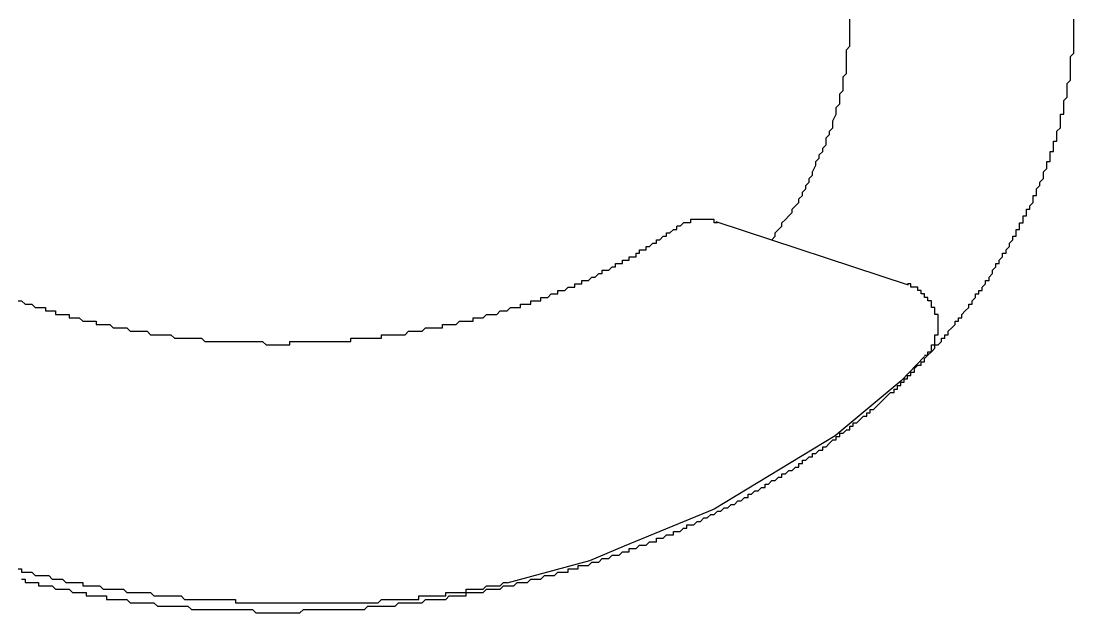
# Model space of a CAD drawing. Header units: inches. Extents: x -233729 to 737493, y -275239 to 196021.
# Drawn here: x 372544.3 to 372854.5, y -220962.8 to -220788.4 of the extents above; entities that cross this region are included whole.
import ezdxf

# ---------------------------------------------------------------- set-up
doc = ezdxf.new("R2010")
doc.units = ezdxf.units.IN
doc.header["$MEASUREMENT"] = 0
doc.layers.add('_FL_FAC_OFFICES', color=252, linetype='Continuous')
doc.layers.add('_FL_FAC_WALLS', color=252, linetype='Continuous')

# ---------------------------------------------------------------- blocks, each defined once
blk = doc.blocks.new('FL_Building')
at = {"layer": '_FL_FAC_OFFICES', "color": 0}
for p, q in [((2259649.07, -305126.99), (2259705.69, -305145.66)), ((2259710.59, -305166.8), (2259703.64, -305173.95)), ((2259703.64, -305173.95), (2259684.27, -305190.19)), ((2259684.27, -305190.19), (2259648.61, -305211.81)), ((2259648.61, -305211.81), (2259622.11, -305222.72)), ((2259622.11, -305222.72), (2259611.85, -305226.97)), ((2259611.85, -305226.97), (2259587.54, -305233.6))]:
    blk.add_line(p, q, dxfattribs=at)
for points in [[(2259665.56, -305132.37, 0), (2259666.56, -305131.37, 0), (2259666.56, -305130.37, 0), (2259667.56, -305129.37, 0), (2259668.56, -305128.37, 0), (2259668.56, -305127.37, 0), (2259669.56, -305126.37, 0), (2259670.56, -305125.37, 0), (2259670.56, -305125.37, 0), (2259671.56, -305124.37, 0), (2259671.56, -305123.37, 0), (2259672.56, -305122.37, 0), (2259673.56, -305121.37, 0), (2259673.56, -305120.37, 0), (2259674.56, -305119.37, 0), (2259674.56, -305118.37, 0), (2259675.56, -305117.37, 0), (2259675.56, -305116.37, 0), (2259676.56, -305115.37, 0), (2259676.56, -305114.37, 0), (2259677.56, -305113.37, 0), (2259677.56, -305112.37, 0), (2259678.56, -305110.37, 0), (2259678.56, -305109.37, 0), (2259679.56, -305108.37, 0), (2259679.56, -305107.37, 0), (2259680.56, -305106.37, 0), (2259680.56, -305105.37, 0), (2259681.56, -305104.37, 0), (2259681.56, -305103.37, 0), (2259681.56, -305102.37, 0), (2259682.56, -305101.37, 0), (2259682.56, -305100.37, 0), (2259683.56, -305099.37, 0), (2259683.56, -305098.37, 0), (2259683.56, -305097.37, 0), (2259684.56, -305095.37, 0), (2259684.56, -305094.37, 0), (2259684.56, -305093.37, 0), (2259685.56, -305092.37, 0), (2259685.56, -305091.37, 0), (2259685.56, -305090.37, 0), (2259685.56, -305089.37, 0), (2259686.56, -305088.37, 0), (2259686.56, -305087.37, 0), (2259686.56, -305085.37, 0), (2259686.56, -305084.37, 0), (2259687.56, -305083.37, 0), (2259687.56, -305082.37, 0), (2259687.56, -305081.37, 0), (2259687.56, -305080.37, 0), (2259687.56, -305079.37, 0), (2259687.56, -305078.37, 0), (2259687.56, -305076.37, 0), (2259688.56, -305075.37, 0), (2259688.56, -305074.37, 0), (2259688.56, -305073.37, 0), (2259688.56, -305072.37, 0), (2259688.56, -305071.37, 0), (2259688.56, -305070.37, 0), (2259688.56, -305068.37, 0), (2259688.56, -305067.37, 0)], [(2259737.56, -305129.37, 0), (2259738.56, -305129.37, 0), (2259738.56, -305128.37, 0), (2259738.56, -305128.37, 0), (2259738.56, -305127.37, 0), (2259739.56, -305127.37, 0), (2259739.56, -305126.37, 0), (2259739.56, -305126.37, 0), (2259739.56, -305125.37, 0), (2259740.56, -305125.37, 0), (2259740.56, -305124.37, 0), (2259740.56, -305124.37, 0), (2259740.56, -305123.37, 0), (2259741.56, -305123.37, 0), (2259741.56, -305122.37, 0), (2259741.56, -305122.37, 0), (2259741.56, -305122.37, 0), (2259742.56, -305121.37, 0), (2259742.56, -305121.37, 0), (2259742.56, -305120.37, 0), (2259742.56, -305120.37, 0), (2259742.56, -305119.37, 0), (2259743.56, -305119.37, 0), (2259743.56, -305118.37, 0), (2259743.56, -305118.37, 0), (2259743.56, -305117.37, 0), (2259743.56, -305117.37, 0), (2259744.56, -305116.37, 0), (2259744.56, -305116.37, 0), (2259744.56, -305115.37, 0), (2259744.56, -305115.37, 0), (2259745.56, -305114.37, 0), (2259745.56, -305114.37, 0), (2259745.56, -305113.37, 0), (2259745.56, -305113.37, 0), (2259745.56, -305112.37, 0), (2259745.56, -305112.37, 0), (2259746.56, -305111.37, 0), (2259746.56, -305111.37, 0), (2259746.56, -305110.37, 0), (2259746.56, -305110.37, 0), (2259746.56, -305109.37, 0), (2259747.56, -305109.37, 0), (2259747.56, -305108.37, 0), (2259747.56, -305108.37, 0), (2259747.56, -305107.37, 0), (2259747.56, -305107.37, 0), (2259747.56, -305106.37, 0), (2259748.56, -305106.37, 0), (2259748.56, -305105.37, 0), (2259748.56, -305105.37, 0), (2259748.56, -305104.37, 0), (2259748.56, -305104.37, 0), (2259748.56, -305103.37, 0), (2259749.56, -305103.37, 0), (2259749.56, -305102.37, 0), (2259749.56, -305102.37, 0), (2259749.56, -305101.37, 0), (2259749.56, -305101.37, 0), (2259749.56, -305100.37, 0), (2259749.56, -305100.37, 0), (2259750.56, -305099.37, 0), (2259750.56, -305099.37, 0), (2259750.56, -305098.37, 0), (2259750.56, -305097.37, 0), (2259750.56, -305097.37, 0), (2259750.56, -305096.37, 0), (2259750.56, -305096.37, 0), (2259750.56, -305095.37, 0), (2259751.56, -305095.37, 0), (2259751.56, -305094.37, 0), (2259751.56, -305094.37, 0), (2259751.56, -305093.37, 0), (2259751.56, -305093.37, 0), (2259751.56, -305092.37, 0), (2259751.56, -305092.37, 0), (2259751.56, -305091.37, 0), (2259751.56, -305091.37, 0), (2259752.56, -305090.37, 0), (2259752.56, -305090.37, 0), (2259752.56, -305089.37, 0), (2259752.56, -305089.37, 0), (2259752.56, -305088.37, 0), (2259752.56, -305088.37, 0), (2259752.56, -305087.37, 0), (2259752.56, -305087.37, 0), (2259752.56, -305086.37, 0), (2259752.56, -305086.37, 0), (2259753.56, -305085.37, 0), (2259753.56, -305084.37, 0), (2259753.56, -305084.37, 0), (2259753.56, -305083.37, 0), (2259753.56, -305083.37, 0), (2259753.56, -305082.37, 0), (2259753.56, -305082.37, 0), (2259753.56, -305081.37, 0), (2259753.56, -305081.37, 0), (2259753.56, -305080.37, 0), (2259753.56, -305080.37, 0), (2259753.56, -305079.37, 0), (2259753.56, -305079.37, 0), (2259753.56, -305078.37, 0), (2259753.56, -305078.37, 0), (2259754.56, -305077.37, 0), (2259754.56, -305077.37, 0), (2259754.56, -305076.37, 0), (2259754.56, -305075.37, 0), (2259754.56, -305075.37, 0), (2259754.56, -305074.37, 0), (2259754.56, -305074.37, 0), (2259754.56, -305073.37, 0), (2259754.56, -305073.37, 0), (2259754.56, -305072.37, 0), (2259754.56, -305072.37, 0), (2259754.56, -305071.37, 0), (2259754.56, -305071.37, 0), (2259754.56, -305070.37, 0), (2259754.56, -305070.37, 0), (2259754.56, -305069.37, 0), (2259754.56, -305069.37, 0), (2259754.56, -305068.37, 0), (2259754.56, -305068.37, 0), (2259754.56, -305067.37, 0)], [(2259443.56, -305150.37, 0), (2259444.56, -305150.37, 0), (2259444.56, -305150.37, 0), (2259444.56, -305150.37, 0), (2259445.56, -305151.37, 0), (2259445.56, -305151.37, 0), (2259446.56, -305151.37, 0), (2259446.56, -305151.37, 0), (2259446.56, -305151.37, 0), (2259447.56, -305151.37, 0), (2259447.56, -305151.37, 0), (2259448.56, -305152.37, 0), (2259448.56, -305152.37, 0), (2259449.56, -305152.37, 0), (2259449.56, -305152.37, 0)], [(2259649.56, -305127.37, 0), (2259648.56, -305127.37, 0), (2259648.56, -305127.37, 0), (2259648.56, -305127.37, 0), (2259648.56, -305127.37, 0), (2259648.56, -305126.37, 0), (2259648.56, -305126.37, 0), (2259648.56, -305126.37, 0), (2259648.56, -305126.37, 0), (2259648.56, -305126.37, 0), (2259648.56, -305126.37, 0), (2259648.56, -305126.37, 0), (2259647.56, -305126.37, 0), (2259647.56, -305126.37, 0), (2259647.56, -305126.37, 0), (2259647.56, -305126.37, 0), (2259647.56, -305126.37, 0), (2259647.56, -305126.37, 0), (2259647.56, -305126.37, 0), (2259647.56, -305126.37, 0), (2259647.56, -305126.37, 0), (2259647.56, -305126.37, 0), (2259647.56, -305126.37, 0), (2259646.56, -305126.37, 0), (2259646.56, -305126.37, 0), (2259646.56, -305126.37, 0), (2259646.56, -305126.37, 0), (2259646.56, -305126.37, 0), (2259646.56, -305126.37, 0), (2259646.56, -305126.37, 0), (2259646.56, -305126.37, 0), (2259646.56, -305126.37, 0), (2259646.56, -305126.37, 0), (2259645.56, -305126.37, 0), (2259645.56, -305126.37, 0), (2259645.56, -305126.37, 0), (2259645.56, -305126.37, 0), (2259645.56, -305126.37, 0), (2259645.56, -305126.37, 0), (2259645.56, -305126.37, 0), (2259645.56, -305126.37, 0), (2259645.56, -305126.37, 0), (2259645.56, -305126.37, 0), (2259645.56, -305126.37, 0), (2259644.56, -305126.37, 0), (2259644.56, -305126.37, 0), (2259644.56, -305126.37, 0), (2259644.56, -305126.37, 0), (2259644.56, -305126.37, 0), (2259644.56, -305126.37, 0), (2259644.56, -305126.37, 0), (2259644.56, -305126.37, 0), (2259644.56, -305126.37, 0), (2259644.56, -305126.37, 0), (2259644.56, -305126.37, 0), (2259643.56, -305126.37, 0), (2259643.56, -305126.37, 0), (2259643.56, -305126.37, 0), (2259643.56, -305126.37, 0), (2259643.56, -305126.37, 0), (2259643.56, -305126.37, 0), (2259643.56, -305126.37, 0), (2259643.56, -305126.37, 0), (2259643.56, -305126.37, 0), (2259643.56, -305126.37, 0), (2259643.56, -305126.37, 0), (2259642.56, -305126.37, 0), (2259642.56, -305126.37, 0), (2259642.56, -305126.37, 0), (2259642.56, -305126.37, 0), (2259642.56, -305126.37, 0), (2259642.56, -305126.37, 0), (2259642.56, -305126.37, 0), (2259642.56, -305126.37, 0), (2259642.56, -305126.37, 0), (2259642.56, -305126.37, 0), (2259642.56, -305126.37, 0), (2259641.56, -305126.37, 0), (2259641.56, -305126.37, 0), (2259641.56, -305126.37, 0), (2259641.56, -305126.37, 0), (2259641.56, -305126.37, 0), (2259641.56, -305126.37, 0), (2259641.56, -305127.37, 0), (2259641.56, -305127.37, 0), (2259641.56, -305127.37, 0), (2259641.56, -305127.37, 0), (2259641.56, -305127.37, 0), (2259640.56, -305127.37, 0), (2259640.56, -305127.37, 0), (2259640.56, -305127.37, 0), (2259640.56, -305127.37, 0), (2259640.56, -305127.37, 0), (2259640.56, -305127.37, 0), (2259640.56, -305127.37, 0), (2259640.56, -305127.37, 0), (2259640.56, -305127.37, 0), (2259640.56, -305127.37, 0), (2259640.56, -305127.37, 0), (2259639.56, -305127.37, 0), (2259639.56, -305127.37, 0), (2259639.56, -305127.37, 0), (2259639.56, -305127.37, 0), (2259639.56, -305127.37, 0), (2259639.56, -305127.37, 0), (2259639.56, -305127.37, 0), (2259639.56, -305127.37, 0), (2259639.56, -305127.37, 0), (2259639.56, -305127.37, 0), (2259639.56, -305127.37, 0), (2259639.56, -305127.37, 0), (2259638.56, -305128.37, 0), (2259638.56, -305128.37, 0), (2259638.56, -305128.37, 0), (2259638.56, -305128.37, 0), (2259638.56, -305128.37, 0), (2259638.56, -305128.37, 0), (2259638.56, -305128.37, 0), (2259638.56, -305128.37, 0), (2259638.56, -305128.37, 0), (2259638.56, -305128.37, 0), (2259638.56, -305128.37, 0), (2259638.56, -305128.37, 0), (2259638.56, -305128.37, 0), (2259637.56, -305128.37, 0), (2259637.56, -305128.37, 0), (2259637.56, -305128.37, 0), (2259637.56, -305128.37, 0), (2259637.56, -305128.37, 0)], [(2259589.56, -305152.37, 0), (2259590.56, -305152.37, 0), (2259590.56, -305152.37, 0), (2259591.56, -305152.37, 0), (2259591.56, -305151.37, 0), (2259591.56, -305151.37, 0), (2259592.56, -305151.37, 0), (2259592.56, -305151.37, 0), (2259593.56, -305151.37, 0), (2259593.56, -305151.37, 0), (2259593.56, -305151.37, 0), (2259594.56, -305151.37, 0), (2259594.56, -305150.37, 0), (2259595.56, -305150.37, 0), (2259595.56, -305150.37, 0), (2259595.56, -305150.37, 0), (2259596.56, -305150.37, 0), (2259596.56, -305150.37, 0), (2259597.56, -305150.37, 0), (2259597.56, -305149.37, 0), (2259597.56, -305149.37, 0), (2259598.56, -305149.37, 0), (2259598.56, -305149.37, 0), (2259599.56, -305149.37, 0), (2259599.56, -305149.37, 0), (2259599.56, -305149.37, 0), (2259600.56, -305148.37, 0), (2259600.56, -305148.37, 0), (2259601.56, -305148.37, 0), (2259601.56, -305148.37, 0), (2259601.56, -305148.37, 0), (2259602.56, -305148.37, 0), (2259602.56, -305147.37, 0), (2259602.56, -305147.37, 0), (2259603.56, -305147.37, 0), (2259603.56, -305147.37, 0), (2259604.56, -305147.37, 0), (2259604.56, -305147.37, 0), (2259604.56, -305147.37, 0), (2259605.56, -305146.37, 0), (2259605.56, -305146.37, 0), (2259606.56, -305146.37, 0), (2259606.56, -305146.37, 0), (2259606.56, -305146.37, 0), (2259607.56, -305146.37, 0), (2259607.56, -305145.37, 0), (2259607.56, -305145.37, 0), (2259608.56, -305145.37, 0), (2259608.56, -305145.37, 0), (2259609.56, -305145.37, 0), (2259609.56, -305145.37, 0), (2259609.56, -305144.37, 0), (2259610.56, -305144.37, 0), (2259610.56, -305144.37, 0), (2259610.56, -305144.37, 0), (2259611.56, -305144.37, 0), (2259611.56, -305144.37, 0), (2259612.56, -305143.37, 0), (2259612.56, -305143.37, 0), (2259612.56, -305143.37, 0), (2259613.56, -305143.37, 0), (2259613.56, -305143.37, 0), (2259614.56, -305142.37, 0), (2259614.56, -305142.37, 0), (2259614.56, -305142.37, 0), (2259615.56, -305142.37, 0), (2259615.56, -305142.37, 0), (2259615.56, -305141.37, 0), (2259616.56, -305141.37, 0), (2259616.56, -305141.37, 0), (2259616.56, -305141.37, 0), (2259617.56, -305141.37, 0), (2259617.56, -305141.37, 0), (2259618.56, -305140.37, 0), (2259618.56, -305140.37, 0), (2259618.56, -305140.37, 0), (2259619.56, -305140.37, 0), (2259619.56, -305140.37, 0), (2259619.56, -305139.37, 0), (2259620.56, -305139.37, 0), (2259620.56, -305139.37, 0), (2259621.56, -305139.37, 0), (2259621.56, -305139.37, 0), (2259621.56, -305138.37, 0), (2259622.56, -305138.37, 0), (2259622.56, -305138.37, 0), (2259622.56, -305138.37, 0), (2259623.56, -305138.37, 0), (2259623.56, -305137.37, 0), (2259623.56, -305137.37, 0), (2259624.56, -305137.37, 0), (2259624.56, -305137.37, 0), (2259625.56, -305137.37, 0), (2259625.56, -305136.37, 0), (2259625.56, -305136.37, 0), (2259626.56, -305136.37, 0), (2259626.56, -305136.37, 0), (2259626.56, -305135.37, 0), (2259627.56, -305135.37, 0), (2259627.56, -305135.37, 0), (2259627.56, -305135.37, 0), (2259628.56, -305135.37, 0), (2259628.56, -305134.37, 0), (2259628.56, -305134.37, 0), (2259629.56, -305134.37, 0), (2259629.56, -305134.37, 0), (2259630.56, -305133.37, 0), (2259630.56, -305133.37, 0), (2259630.56, -305133.37, 0), (2259631.56, -305133.37, 0), (2259631.56, -305133.37, 0), (2259631.56, -305132.37, 0), (2259632.56, -305132.37, 0), (2259632.56, -305132.37, 0), (2259632.56, -305132.37, 0), (2259633.56, -305131.37, 0), (2259633.56, -305131.37, 0), (2259633.56, -305131.37, 0), (2259634.56, -305131.37, 0), (2259634.56, -305130.37, 0), (2259634.56, -305130.37, 0), (2259635.56, -305130.37, 0), (2259635.56, -305130.37, 0), (2259635.56, -305130.37, 0), (2259636.56, -305129.37, 0), (2259636.56, -305129.37, 0), (2259636.56, -305129.37, 0), (2259637.56, -305129.37, 0), (2259637.56, -305128.37, 0)], [(2259685.56, -305189.37, 0), (2259686.56, -305189.37, 0), (2259686.56, -305189.37, 0), (2259687.56, -305188.37, 0), (2259687.56, -305188.37, 0), (2259688.56, -305188.37, 0), (2259688.56, -305187.37, 0), (2259689.56, -305187.37, 0), (2259689.56, -305186.37, 0), (2259690.56, -305186.37, 0), (2259690.56, -305186.37, 0), (2259691.56, -305185.37, 0), (2259691.56, -305185.37, 0), (2259692.56, -305184.37, 0), (2259692.56, -305184.37, 0), (2259693.56, -305184.37, 0), (2259693.56, -305183.37, 0), (2259694.56, -305183.37, 0), (2259694.56, -305182.37, 0), (2259695.56, -305182.37, 0), (2259695.56, -305182.37, 0), (2259696.56, -305181.37, 0), (2259696.56, -305181.37, 0), (2259697.56, -305180.37, 0), (2259697.56, -305180.37, 0), (2259697.56, -305180.37, 0), (2259698.56, -305179.37, 0), (2259698.56, -305179.37, 0), (2259699.56, -305178.37, 0), (2259699.56, -305178.37, 0), (2259700.56, -305177.37, 0), (2259700.56, -305177.37, 0), (2259701.56, -305177.37, 0), (2259701.56, -305176.37, 0), (2259702.56, -305176.37, 0), (2259702.56, -305175.37, 0), (2259703.56, -305175.37, 0), (2259703.56, -305174.37, 0), (2259703.56, -305174.37, 0), (2259704.56, -305174.37, 0), (2259704.56, -305173.37, 0), (2259705.56, -305173.37, 0), (2259705.56, -305172.37, 0), (2259706.56, -305172.37, 0), (2259706.56, -305171.37, 0), (2259707.56, -305171.37, 0), (2259707.56, -305170.37, 0), (2259707.56, -305170.37, 0), (2259708.56, -305169.37, 0), (2259708.56, -305169.37, 0), (2259709.56, -305169.37, 0), (2259709.56, -305168.37, 0), (2259710.56, -305168.37, 0), (2259710.56, -305167.37, 0), (2259710.56, -305167.37, 0), (2259711.56, -305166.37, 0), (2259711.56, -305166.37, 0), (2259712.56, -305165.37, 0), (2259712.56, -305165.37, 0), (2259713.56, -305164.37, 0), (2259713.56, -305164.37, 0), (2259713.56, -305163.37, 0), (2259714.56, -305163.37, 0), (2259714.56, -305163.37, 0), (2259715.56, -305162.37, 0), (2259715.56, -305162.37, 0), (2259715.56, -305161.37, 0), (2259716.56, -305161.37, 0), (2259716.56, -305160.37, 0), (2259717.56, -305160.37, 0), (2259717.56, -305159.37, 0), (2259717.56, -305159.37, 0), (2259718.56, -305158.37, 0), (2259718.56, -305158.37, 0), (2259719.56, -305157.37, 0), (2259719.56, -305157.37, 0), (2259719.56, -305156.37, 0), (2259720.56, -305156.37, 0), (2259720.56, -305155.37, 0), (2259721.56, -305155.37, 0), (2259721.56, -305154.37, 0), (2259721.56, -305154.37, 0), (2259722.56, -305153.37, 0), (2259722.56, -305153.37, 0), (2259723.56, -305152.37, 0), (2259723.56, -305152.37, 0), (2259723.56, -305151.37, 0), (2259724.56, -305151.37, 0), (2259724.56, -305150.37, 0), (2259724.56, -305150.37, 0), (2259725.56, -305149.37, 0), (2259725.56, -305149.37, 0), (2259725.56, -305148.37, 0), (2259726.56, -305148.37, 0), (2259726.56, -305147.37, 0), (2259727.56, -305147.37, 0), (2259727.56, -305146.37, 0), (2259727.56, -305146.37, 0), (2259728.56, -305145.37, 0), (2259728.56, -305145.37, 0), (2259728.56, -305144.37, 0), (2259729.56, -305144.37, 0), (2259729.56, -305143.37, 0), (2259729.56, -305143.37, 0), (2259730.56, -305142.37, 0), (2259730.56, -305142.37, 0), (2259730.56, -305141.37, 0), (2259731.56, -305140.37, 0), (2259731.56, -305140.37, 0), (2259731.56, -305139.37, 0), (2259732.56, -305139.37, 0), (2259732.56, -305138.37, 0), (2259732.56, -305138.37, 0), (2259733.56, -305137.37, 0), (2259733.56, -305137.37, 0), (2259733.56, -305136.37, 0), (2259734.56, -305136.37, 0), (2259734.56, -305135.37, 0), (2259734.56, -305135.37, 0), (2259735.56, -305134.37, 0), (2259735.56, -305133.37, 0), (2259735.56, -305133.37, 0), (2259736.56, -305132.37, 0), (2259736.56, -305132.37, 0), (2259736.56, -305131.37, 0), (2259737.56, -305131.37, 0), (2259737.56, -305130.37, 0), (2259737.56, -305130.37, 0), (2259737.56, -305129.37, 0)], [(2259710.56, -305166.37, 0), (2259710.56, -305166.37, 0), (2259710.56, -305166.37, 0), (2259710.56, -305166.37, 0), (2259711.56, -305166.37, 0), (2259711.56, -305166.37, 0), (2259711.56, -305166.37, 0), (2259711.56, -305165.37, 0), (2259711.56, -305165.37, 0), (2259711.56, -305165.37, 0), (2259711.56, -305165.37, 0), (2259711.56, -305165.37, 0), (2259712.56, -305165.37, 0), (2259712.56, -305164.37, 0), (2259712.56, -305164.37, 0), (2259712.56, -305164.37, 0), (2259712.56, -305164.37, 0), (2259712.56, -305164.37, 0), (2259712.56, -305164.37, 0), (2259712.56, -305163.37, 0), (2259712.56, -305163.37, 0), (2259713.56, -305163.37, 0), (2259713.56, -305163.37, 0), (2259713.56, -305163.37, 0), (2259713.56, -305162.37, 0), (2259713.56, -305162.37, 0), (2259713.56, -305162.37, 0), (2259713.56, -305162.37, 0), (2259713.56, -305162.37, 0), (2259713.56, -305161.37, 0), (2259713.56, -305161.37, 0), (2259713.56, -305161.37, 0), (2259713.56, -305161.37, 0), (2259713.56, -305161.37, 0), (2259713.56, -305161.37, 0), (2259713.56, -305160.37, 0), (2259714.56, -305160.37, 0), (2259714.56, -305160.37, 0), (2259714.56, -305160.37, 0), (2259714.56, -305160.37, 0), (2259714.56, -305159.37, 0), (2259714.56, -305159.37, 0), (2259714.56, -305159.37, 0), (2259714.56, -305159.37, 0), (2259714.56, -305159.37, 0), (2259714.56, -305158.37, 0), (2259714.56, -305158.37, 0), (2259714.56, -305158.37, 0), (2259714.56, -305158.37, 0), (2259714.56, -305158.37, 0), (2259714.56, -305157.37, 0), (2259714.56, -305157.37, 0), (2259714.56, -305157.37, 0), (2259714.56, -305157.37, 0), (2259714.56, -305156.37, 0), (2259714.56, -305156.37, 0), (2259714.56, -305156.37, 0), (2259714.56, -305156.37, 0), (2259714.56, -305156.37, 0), (2259714.56, -305155.37, 0), (2259714.56, -305155.37, 0), (2259714.56, -305155.37, 0), (2259714.56, -305155.37, 0), (2259714.56, -305155.37, 0), (2259714.56, -305154.37, 0), (2259713.56, -305154.37, 0), (2259713.56, -305154.37, 0), (2259713.56, -305154.37, 0), (2259713.56, -305154.37, 0), (2259713.56, -305153.37, 0), (2259713.56, -305153.37, 0), (2259713.56, -305153.37, 0), (2259713.56, -305153.37, 0), (2259713.56, -305153.37, 0), (2259713.56, -305153.37, 0), (2259713.56, -305152.37, 0), (2259713.56, -305152.37, 0), (2259713.56, -305152.37, 0), (2259713.56, -305152.37, 0), (2259712.56, -305152.37, 0), (2259712.56, -305151.37, 0), (2259712.56, -305151.37, 0), (2259712.56, -305151.37, 0), (2259712.56, -305151.37, 0), (2259712.56, -305151.37, 0), (2259712.56, -305151.37, 0), (2259712.56, -305150.37, 0), (2259712.56, -305150.37, 0), (2259712.56, -305150.37, 0), (2259711.56, -305150.37, 0), (2259711.56, -305150.37, 0), (2259711.56, -305150.37, 0), (2259711.56, -305149.37, 0), (2259711.56, -305149.37, 0), (2259711.56, -305149.37, 0), (2259711.56, -305149.37, 0), (2259711.56, -305149.37, 0), (2259710.56, -305149.37, 0), (2259710.56, -305148.37, 0), (2259710.56, -305148.37, 0), (2259710.56, -305148.37, 0), (2259710.56, -305148.37, 0), (2259710.56, -305148.37, 0), (2259710.56, -305148.37, 0), (2259709.56, -305148.37, 0), (2259709.56, -305148.37, 0), (2259709.56, -305147.37, 0), (2259709.56, -305147.37, 0), (2259709.56, -305147.37, 0), (2259709.56, -305147.37, 0), (2259708.56, -305147.37, 0), (2259708.56, -305147.37, 0), (2259708.56, -305147.37, 0), (2259708.56, -305147.37, 0), (2259708.56, -305146.37, 0), (2259708.56, -305146.37, 0), (2259707.56, -305146.37, 0), (2259707.56, -305146.37, 0), (2259707.56, -305146.37, 0), (2259707.56, -305146.37, 0), (2259707.56, -305146.37, 0), (2259706.56, -305146.37, 0), (2259706.56, -305146.37, 0), (2259706.56, -305146.37, 0), (2259706.56, -305146.37, 0), (2259706.56, -305145.37, 0), (2259706.56, -305145.37, 0), (2259705.56, -305145.37, 0), (2259705.56, -305145.37, 0)], [(2259449.56, -305152.37, 0), (2259450.56, -305152.37, 0), (2259450.56, -305152.37, 0), (2259451.56, -305152.37, 0), (2259451.56, -305153.37, 0), (2259452.56, -305153.37, 0), (2259452.56, -305153.37, 0), (2259453.56, -305153.37, 0), (2259453.56, -305153.37, 0), (2259454.56, -305153.37, 0), (2259454.56, -305154.37, 0), (2259455.56, -305154.37, 0), (2259455.56, -305154.37, 0), (2259456.56, -305154.37, 0), (2259456.56, -305154.37, 0), (2259457.56, -305154.37, 0), (2259458.56, -305154.37, 0), (2259458.56, -305155.37, 0), (2259459.56, -305155.37, 0), (2259459.56, -305155.37, 0), (2259460.56, -305155.37, 0), (2259460.56, -305155.37, 0), (2259461.56, -305155.37, 0), (2259461.56, -305155.37, 0), (2259462.56, -305156.37, 0), (2259462.56, -305156.37, 0), (2259463.56, -305156.37, 0), (2259464.56, -305156.37, 0), (2259464.56, -305156.37, 0), (2259465.56, -305156.37, 0), (2259465.56, -305156.37, 0), (2259466.56, -305156.37, 0), (2259466.56, -305157.37, 0), (2259467.56, -305157.37, 0), (2259467.56, -305157.37, 0), (2259468.56, -305157.37, 0), (2259468.56, -305157.37, 0), (2259469.56, -305157.37, 0), (2259469.56, -305157.37, 0), (2259470.56, -305157.37, 0), (2259471.56, -305158.37, 0), (2259471.56, -305158.37, 0), (2259472.56, -305158.37, 0), (2259472.56, -305158.37, 0), (2259473.56, -305158.37, 0), (2259473.56, -305158.37, 0), (2259474.56, -305158.37, 0), (2259474.56, -305158.37, 0), (2259475.56, -305158.37, 0), (2259475.56, -305158.37, 0), (2259476.56, -305159.37, 0), (2259477.56, -305159.37, 0), (2259477.56, -305159.37, 0), (2259478.56, -305159.37, 0), (2259478.56, -305159.37, 0), (2259479.56, -305159.37, 0), (2259479.56, -305159.37, 0), (2259480.56, -305159.37, 0), (2259480.56, -305159.37, 0), (2259481.56, -305159.37, 0), (2259482.56, -305160.37, 0), (2259482.56, -305160.37, 0), (2259483.56, -305160.37, 0), (2259483.56, -305160.37, 0), (2259484.56, -305160.37, 0), (2259484.56, -305160.37, 0), (2259485.56, -305160.37, 0), (2259485.56, -305160.37, 0), (2259486.56, -305160.37, 0), (2259486.56, -305160.37, 0), (2259487.56, -305160.37, 0), (2259488.56, -305160.37, 0), (2259488.56, -305160.37, 0), (2259489.56, -305161.37, 0), (2259489.56, -305161.37, 0), (2259490.56, -305161.37, 0), (2259490.56, -305161.37, 0), (2259491.56, -305161.37, 0), (2259491.56, -305161.37, 0), (2259492.56, -305161.37, 0), (2259493.56, -305161.37, 0), (2259493.56, -305161.37, 0), (2259494.56, -305161.37, 0), (2259494.56, -305161.37, 0), (2259495.56, -305161.37, 0), (2259495.56, -305161.37, 0), (2259496.56, -305161.37, 0), (2259496.56, -305161.37, 0), (2259497.56, -305161.37, 0), (2259498.56, -305162.37, 0), (2259498.56, -305162.37, 0), (2259499.56, -305162.37, 0), (2259499.56, -305162.37, 0), (2259500.56, -305162.37, 0), (2259500.56, -305162.37, 0), (2259501.56, -305162.37, 0), (2259501.56, -305162.37, 0), (2259502.56, -305162.37, 0), (2259503.56, -305162.37, 0), (2259503.56, -305162.37, 0), (2259504.56, -305162.37, 0), (2259504.56, -305162.37, 0), (2259505.56, -305162.37, 0), (2259505.56, -305162.37, 0), (2259506.56, -305162.37, 0), (2259506.56, -305162.37, 0), (2259507.56, -305162.37, 0), (2259508.56, -305162.37, 0), (2259508.56, -305162.37, 0), (2259509.56, -305162.37, 0), (2259509.56, -305162.37, 0), (2259510.56, -305162.37, 0), (2259510.56, -305162.37, 0), (2259511.56, -305162.37, 0), (2259511.56, -305162.37, 0), (2259512.56, -305162.37, 0), (2259513.56, -305162.37, 0), (2259513.56, -305162.37, 0), (2259514.56, -305162.37, 0), (2259514.56, -305162.37, 0), (2259515.56, -305162.37, 0), (2259515.56, -305162.37, 0), (2259516.56, -305163.37, 0), (2259516.56, -305163.37, 0), (2259517.56, -305163.37, 0), (2259518.56, -305163.37, 0), (2259518.56, -305163.37, 0), (2259519.56, -305163.37, 0), (2259519.56, -305163.37, 0)], [(2259519.56, -305163.37, 0), (2259520.56, -305163.37, 0), (2259520.56, -305163.37, 0), (2259521.56, -305163.37, 0), (2259521.56, -305163.37, 0), (2259522.56, -305163.37, 0), (2259523.56, -305163.37, 0), (2259523.56, -305162.37, 0), (2259524.56, -305162.37, 0), (2259524.56, -305162.37, 0), (2259525.56, -305162.37, 0), (2259525.56, -305162.37, 0), (2259526.56, -305162.37, 0), (2259526.56, -305162.37, 0), (2259527.56, -305162.37, 0), (2259528.56, -305162.37, 0), (2259528.56, -305162.37, 0), (2259529.56, -305162.37, 0), (2259529.56, -305162.37, 0), (2259530.56, -305162.37, 0), (2259530.56, -305162.37, 0), (2259531.56, -305162.37, 0), (2259531.56, -305162.37, 0), (2259532.56, -305162.37, 0), (2259533.56, -305162.37, 0), (2259533.56, -305162.37, 0), (2259534.56, -305162.37, 0), (2259534.56, -305162.37, 0), (2259535.56, -305162.37, 0), (2259535.56, -305162.37, 0), (2259536.56, -305162.37, 0), (2259536.56, -305162.37, 0), (2259537.56, -305162.37, 0), (2259538.56, -305162.37, 0), (2259538.56, -305162.37, 0), (2259539.56, -305162.37, 0), (2259539.56, -305162.37, 0), (2259540.56, -305162.37, 0), (2259540.56, -305162.37, 0), (2259541.56, -305162.37, 0), (2259541.56, -305161.37, 0), (2259542.56, -305161.37, 0), (2259543.56, -305161.37, 0), (2259543.56, -305161.37, 0), (2259544.56, -305161.37, 0), (2259544.56, -305161.37, 0), (2259545.56, -305161.37, 0), (2259545.56, -305161.37, 0), (2259546.56, -305161.37, 0), (2259546.56, -305161.37, 0), (2259547.56, -305161.37, 0), (2259548.56, -305161.37, 0), (2259548.56, -305161.37, 0), (2259549.56, -305161.37, 0), (2259549.56, -305161.37, 0), (2259550.56, -305161.37, 0), (2259550.56, -305160.37, 0), (2259551.56, -305160.37, 0), (2259551.56, -305160.37, 0), (2259552.56, -305160.37, 0), (2259553.56, -305160.37, 0), (2259553.56, -305160.37, 0), (2259554.56, -305160.37, 0), (2259554.56, -305160.37, 0), (2259555.56, -305160.37, 0), (2259555.56, -305160.37, 0), (2259556.56, -305160.37, 0), (2259556.56, -305160.37, 0), (2259557.56, -305160.37, 0), (2259558.56, -305159.37, 0), (2259558.56, -305159.37, 0), (2259559.56, -305159.37, 0), (2259559.56, -305159.37, 0), (2259560.56, -305159.37, 0), (2259560.56, -305159.37, 0), (2259561.56, -305159.37, 0), (2259561.56, -305159.37, 0), (2259562.56, -305159.37, 0), (2259562.56, -305159.37, 0), (2259563.56, -305158.37, 0), (2259564.56, -305158.37, 0), (2259564.56, -305158.37, 0), (2259565.56, -305158.37, 0), (2259565.56, -305158.37, 0), (2259566.56, -305158.37, 0), (2259566.56, -305158.37, 0), (2259567.56, -305158.37, 0), (2259567.56, -305158.37, 0), (2259568.56, -305158.37, 0), (2259568.56, -305157.37, 0), (2259569.56, -305157.37, 0), (2259570.56, -305157.37, 0), (2259570.56, -305157.37, 0), (2259571.56, -305157.37, 0), (2259571.56, -305157.37, 0), (2259572.56, -305157.37, 0), (2259572.56, -305157.37, 0), (2259573.56, -305156.37, 0), (2259573.56, -305156.37, 0), (2259574.56, -305156.37, 0), (2259574.56, -305156.37, 0), (2259575.56, -305156.37, 0), (2259576.56, -305156.37, 0), (2259576.56, -305156.37, 0), (2259577.56, -305156.37, 0), (2259577.56, -305155.37, 0), (2259578.56, -305155.37, 0), (2259578.56, -305155.37, 0), (2259579.56, -305155.37, 0), (2259579.56, -305155.37, 0), (2259580.56, -305155.37, 0), (2259580.56, -305155.37, 0), (2259581.56, -305154.37, 0), (2259581.56, -305154.37, 0), (2259582.56, -305154.37, 0), (2259583.56, -305154.37, 0), (2259583.56, -305154.37, 0), (2259584.56, -305154.37, 0), (2259584.56, -305154.37, 0), (2259585.56, -305153.37, 0), (2259585.56, -305153.37, 0), (2259586.56, -305153.37, 0), (2259586.56, -305153.37, 0), (2259587.56, -305153.37, 0), (2259587.56, -305153.37, 0), (2259588.56, -305152.37, 0), (2259588.56, -305152.37, 0), (2259589.56, -305152.37, 0), (2259589.56, -305152.37, 0)], [(2259612.56, -305227.37, 0), (2259612.56, -305227.37, 0), (2259613.56, -305227.37, 0), (2259614.56, -305227.37, 0), (2259614.56, -305227.37, 0), (2259615.56, -305226.37, 0), (2259616.56, -305226.37, 0), (2259616.56, -305226.37, 0), (2259617.56, -305226.37, 0), (2259617.56, -305226.37, 0), (2259618.56, -305225.37, 0), (2259619.56, -305225.37, 0), (2259619.56, -305225.37, 0), (2259620.56, -305225.37, 0), (2259620.56, -305225.37, 0), (2259621.56, -305224.37, 0), (2259622.56, -305224.37, 0), (2259622.56, -305224.37, 0), (2259623.56, -305224.37, 0), (2259623.56, -305223.37, 0), (2259624.56, -305223.37, 0), (2259625.56, -305223.37, 0), (2259625.56, -305223.37, 0), (2259626.56, -305222.37, 0), (2259627.56, -305222.37, 0), (2259627.56, -305222.37, 0), (2259628.56, -305222.37, 0), (2259628.56, -305222.37, 0), (2259629.56, -305221.37, 0), (2259630.56, -305221.37, 0), (2259630.56, -305221.37, 0), (2259631.56, -305221.37, 0), (2259631.56, -305220.37, 0), (2259632.56, -305220.37, 0), (2259633.56, -305220.37, 0), (2259633.56, -305220.37, 0), (2259634.56, -305219.37, 0), (2259634.56, -305219.37, 0), (2259635.56, -305219.37, 0), (2259636.56, -305219.37, 0), (2259636.56, -305218.37, 0), (2259637.56, -305218.37, 0), (2259637.56, -305218.37, 0), (2259638.56, -305218.37, 0), (2259639.56, -305217.37, 0), (2259639.56, -305217.37, 0), (2259640.56, -305217.37, 0), (2259640.56, -305216.37, 0), (2259641.56, -305216.37, 0), (2259641.56, -305216.37, 0), (2259642.56, -305216.37, 0), (2259643.56, -305215.37, 0), (2259643.56, -305215.37, 0), (2259644.56, -305215.37, 0), (2259644.56, -305215.37, 0), (2259645.56, -305214.37, 0), (2259646.56, -305214.37, 0), (2259646.56, -305214.37, 0), (2259647.56, -305213.37, 0), (2259647.56, -305213.37, 0), (2259648.56, -305213.37, 0), (2259648.56, -305213.37, 0), (2259649.56, -305212.37, 0), (2259650.56, -305212.37, 0), (2259650.56, -305212.37, 0), (2259651.56, -305211.37, 0), (2259651.56, -305211.37, 0), (2259652.56, -305211.37, 0), (2259653.56, -305210.37, 0), (2259653.56, -305210.37, 0), (2259654.56, -305210.37, 0), (2259654.56, -305210.37, 0), (2259655.56, -305209.37, 0), (2259655.56, -305209.37, 0), (2259656.56, -305209.37, 0), (2259657.56, -305208.37, 0), (2259657.56, -305208.37, 0), (2259658.56, -305208.37, 0), (2259658.56, -305207.37, 0), (2259659.56, -305207.37, 0), (2259659.56, -305207.37, 0), (2259660.56, -305206.37, 0), (2259660.56, -305206.37, 0), (2259661.56, -305206.37, 0), (2259662.56, -305205.37, 0), (2259662.56, -305205.37, 0), (2259663.56, -305205.37, 0), (2259663.56, -305204.37, 0), (2259664.56, -305204.37, 0), (2259664.56, -305204.37, 0), (2259665.56, -305203.37, 0), (2259666.56, -305203.37, 0), (2259666.56, -305203.37, 0), (2259667.56, -305202.37, 0), (2259667.56, -305202.37, 0), (2259668.56, -305202.37, 0), (2259668.56, -305201.37, 0), (2259669.56, -305201.37, 0), (2259669.56, -305201.37, 0), (2259670.56, -305200.37, 0), (2259670.56, -305200.37, 0), (2259671.56, -305200.37, 0), (2259672.56, -305199.37, 0), (2259672.56, -305199.37, 0), (2259673.56, -305199.37, 0), (2259673.56, -305198.37, 0), (2259674.56, -305198.37, 0), (2259674.56, -305197.37, 0), (2259675.56, -305197.37, 0), (2259675.56, -305197.37, 0), (2259676.56, -305196.37, 0), (2259676.56, -305196.37, 0), (2259677.56, -305196.37, 0), (2259677.56, -305195.37, 0), (2259678.56, -305195.37, 0), (2259679.56, -305194.37, 0), (2259679.56, -305194.37, 0), (2259680.56, -305194.37, 0), (2259680.56, -305193.37, 0), (2259681.56, -305193.37, 0), (2259681.56, -305193.37, 0), (2259682.56, -305192.37, 0), (2259682.56, -305192.37, 0), (2259683.56, -305191.37, 0), (2259683.56, -305191.37, 0), (2259684.56, -305191.37, 0), (2259684.56, -305190.37, 0), (2259685.56, -305190.37, 0), (2259685.56, -305189.37, 0)], [(2259443.56, -305229.37, 0), (2259444.56, -305229.37, 0), (2259444.56, -305230.37, 0), (2259445.56, -305230.37, 0), (2259446.56, -305230.37, 0), (2259446.56, -305230.37, 0), (2259447.56, -305230.37, 0), (2259448.56, -305231.37, 0), (2259449.56, -305231.37, 0), (2259449.56, -305231.37, 0), (2259450.56, -305231.37, 0), (2259451.56, -305231.37, 0), (2259451.56, -305231.37, 0), (2259452.56, -305231.37, 0), (2259453.56, -305232.37, 0), (2259454.56, -305232.37, 0), (2259454.56, -305232.37, 0), (2259455.56, -305232.37, 0), (2259456.56, -305232.37, 0), (2259456.56, -305232.37, 0), (2259457.56, -305233.37, 0), (2259458.56, -305233.37, 0), (2259459.56, -305233.37, 0), (2259459.56, -305233.37, 0), (2259460.56, -305233.37, 0), (2259461.56, -305233.37, 0), (2259462.56, -305233.37, 0), (2259462.56, -305234.37, 0), (2259463.56, -305234.37, 0), (2259464.56, -305234.37, 0), (2259464.56, -305234.37, 0), (2259465.56, -305234.37, 0), (2259466.56, -305234.37, 0), (2259467.56, -305234.37, 0), (2259467.56, -305234.37, 0), (2259468.56, -305235.37, 0), (2259469.56, -305235.37, 0), (2259469.56, -305235.37, 0), (2259470.56, -305235.37, 0), (2259471.56, -305235.37, 0), (2259472.56, -305235.37, 0), (2259472.56, -305235.37, 0), (2259473.56, -305235.37, 0), (2259474.56, -305235.37, 0), (2259475.56, -305236.37, 0), (2259475.56, -305236.37, 0), (2259476.56, -305236.37, 0), (2259477.56, -305236.37, 0), (2259477.56, -305236.37, 0), (2259478.56, -305236.37, 0), (2259479.56, -305236.37, 0), (2259480.56, -305236.37, 0), (2259480.56, -305236.37, 0), (2259481.56, -305236.37, 0), (2259482.56, -305236.37, 0), (2259483.56, -305237.37, 0), (2259483.56, -305237.37, 0), (2259484.56, -305237.37, 0), (2259485.56, -305237.37, 0), (2259485.56, -305237.37, 0), (2259486.56, -305237.37, 0), (2259487.56, -305237.37, 0), (2259488.56, -305237.37, 0), (2259488.56, -305237.37, 0), (2259489.56, -305237.37, 0), (2259490.56, -305237.37, 0), (2259491.56, -305237.37, 0), (2259491.56, -305237.37, 0), (2259492.56, -305238.37, 0), (2259493.56, -305238.37, 0), (2259494.56, -305238.37, 0), (2259494.56, -305238.37, 0), (2259495.56, -305238.37, 0), (2259496.56, -305238.37, 0), (2259496.56, -305238.37, 0), (2259497.56, -305238.37, 0), (2259498.56, -305238.37, 0), (2259499.56, -305238.37, 0), (2259499.56, -305238.37, 0), (2259500.56, -305238.37, 0), (2259501.56, -305238.37, 0), (2259502.56, -305238.37, 0), (2259502.56, -305238.37, 0), (2259503.56, -305238.37, 0), (2259504.56, -305238.37, 0), (2259505.56, -305238.37, 0), (2259505.56, -305238.37, 0), (2259506.56, -305238.37, 0), (2259507.56, -305238.37, 0), (2259507.56, -305239.37, 0), (2259508.56, -305239.37, 0), (2259509.56, -305239.37, 0), (2259510.56, -305239.37, 0), (2259510.56, -305239.37, 0), (2259511.56, -305239.37, 0), (2259512.56, -305239.37, 0), (2259513.56, -305239.37, 0), (2259513.56, -305239.37, 0), (2259514.56, -305239.37, 0), (2259515.56, -305239.37, 0), (2259516.56, -305239.37, 0), (2259516.56, -305239.37, 0), (2259517.56, -305239.37, 0), (2259518.56, -305239.37, 0), (2259519.56, -305239.37, 0), (2259519.56, -305239.37, 0)], [(2259519.56, -305242.37, 0), (2259520.56, -305242.37, 0), (2259521.56, -305242.37, 0), (2259521.56, -305242.37, 0), (2259522.56, -305242.37, 0), (2259523.56, -305242.37, 0), (2259524.56, -305242.37, 0), (2259524.56, -305242.37, 0), (2259525.56, -305242.37, 0), (2259526.56, -305242.37, 0), (2259527.56, -305241.37, 0), (2259527.56, -305241.37, 0), (2259528.56, -305241.37, 0), (2259529.56, -305241.37, 0), (2259530.56, -305241.37, 0), (2259530.56, -305241.37, 0), (2259531.56, -305241.37, 0), (2259532.56, -305241.37, 0), (2259532.56, -305241.37, 0), (2259533.56, -305241.37, 0), (2259534.56, -305241.37, 0), (2259535.56, -305241.37, 0), (2259535.56, -305241.37, 0), (2259536.56, -305241.37, 0), (2259537.56, -305241.37, 0), (2259538.56, -305241.37, 0), (2259538.56, -305241.37, 0), (2259539.56, -305241.37, 0), (2259540.56, -305241.37, 0), (2259541.56, -305241.37, 0), (2259541.56, -305241.37, 0), (2259542.56, -305241.37, 0), (2259543.56, -305241.37, 0), (2259543.56, -305241.37, 0), (2259544.56, -305241.37, 0), (2259545.56, -305241.37, 0), (2259546.56, -305240.37, 0), (2259546.56, -305240.37, 0), (2259547.56, -305240.37, 0), (2259548.56, -305240.37, 0), (2259549.56, -305240.37, 0), (2259549.56, -305240.37, 0), (2259550.56, -305240.37, 0), (2259551.56, -305240.37, 0), (2259551.56, -305240.37, 0), (2259552.56, -305240.37, 0), (2259553.56, -305240.37, 0), (2259554.56, -305240.37, 0), (2259554.56, -305240.37, 0), (2259555.56, -305239.37, 0), (2259556.56, -305239.37, 0), (2259557.56, -305239.37, 0), (2259557.56, -305239.37, 0), (2259558.56, -305239.37, 0), (2259559.56, -305239.37, 0), (2259560.56, -305239.37, 0), (2259560.56, -305239.37, 0), (2259561.56, -305239.37, 0), (2259562.56, -305239.37, 0), (2259562.56, -305239.37, 0), (2259563.56, -305238.37, 0), (2259564.56, -305238.37, 0), (2259565.56, -305238.37, 0), (2259565.56, -305238.37, 0), (2259566.56, -305238.37, 0), (2259567.56, -305238.37, 0), (2259568.56, -305238.37, 0), (2259568.56, -305238.37, 0), (2259569.56, -305238.37, 0), (2259570.56, -305237.37, 0), (2259570.56, -305237.37, 0), (2259571.56, -305237.37, 0), (2259572.56, -305237.37, 0), (2259573.56, -305237.37, 0), (2259573.56, -305237.37, 0), (2259574.56, -305237.37, 0), (2259575.56, -305237.37, 0), (2259575.56, -305236.37, 0), (2259576.56, -305236.37, 0), (2259577.56, -305236.37, 0), (2259578.56, -305236.37, 0), (2259578.56, -305236.37, 0), (2259579.56, -305236.37, 0), (2259580.56, -305236.37, 0), (2259581.56, -305235.37, 0), (2259581.56, -305235.37, 0), (2259582.56, -305235.37, 0), (2259583.56, -305235.37, 0), (2259583.56, -305235.37, 0), (2259584.56, -305235.37, 0), (2259585.56, -305235.37, 0), (2259586.56, -305234.37, 0), (2259586.56, -305234.37, 0), (2259587.56, -305234.37, 0), (2259588.56, -305234.37, 0), (2259588.56, -305234.37, 0), (2259589.56, -305234.37, 0), (2259590.56, -305233.37, 0), (2259591.56, -305233.37, 0), (2259591.56, -305233.37, 0), (2259592.56, -305233.37, 0), (2259593.56, -305233.37, 0), (2259593.56, -305233.37, 0), (2259594.56, -305232.37, 0), (2259595.56, -305232.37, 0), (2259596.56, -305232.37, 0), (2259596.56, -305232.37, 0), (2259597.56, -305232.37, 0), (2259598.56, -305231.37, 0), (2259598.56, -305231.37, 0), (2259599.56, -305231.37, 0), (2259600.56, -305231.37, 0), (2259601.56, -305231.37, 0), (2259601.56, -305231.37, 0), (2259602.56, -305230.37, 0), (2259603.56, -305230.37, 0), (2259603.56, -305230.37, 0), (2259604.56, -305230.37, 0), (2259605.56, -305230.37, 0), (2259605.56, -305229.37, 0), (2259606.56, -305229.37, 0), (2259607.56, -305229.37, 0), (2259608.56, -305229.37, 0), (2259608.56, -305228.37, 0), (2259609.56, -305228.37, 0), (2259610.56, -305228.37, 0), (2259610.56, -305228.37, 0), (2259611.56, -305228.37, 0), (2259612.56, -305227.37, 0)], [(2259444.56, -305232.37, 0), (2259444.56, -305232.37, 0), (2259445.56, -305232.37, 0), (2259445.56, -305233.37, 0), (2259446.56, -305233.37, 0), (2259447.56, -305233.37, 0), (2259447.56, -305233.37, 0), (2259448.56, -305233.37, 0), (2259448.56, -305233.37, 0), (2259449.56, -305233.37, 0), (2259449.56, -305234.37, 0), (2259450.56, -305234.37, 0), (2259451.56, -305234.37, 0), (2259451.56, -305234.37, 0), (2259452.56, -305234.37, 0), (2259452.56, -305234.37, 0), (2259453.56, -305234.37, 0), (2259454.56, -305235.37, 0), (2259454.56, -305235.37, 0), (2259455.56, -305235.37, 0), (2259455.56, -305235.37, 0), (2259456.56, -305235.37, 0), (2259456.56, -305235.37, 0), (2259457.56, -305235.37, 0), (2259458.56, -305235.37, 0), (2259458.56, -305235.37, 0), (2259459.56, -305236.37, 0), (2259459.56, -305236.37, 0), (2259460.56, -305236.37, 0), (2259461.56, -305236.37, 0), (2259461.56, -305236.37, 0), (2259462.56, -305236.37, 0), (2259462.56, -305236.37, 0), (2259463.56, -305236.37, 0), (2259463.56, -305237.37, 0), (2259464.56, -305237.37, 0), (2259465.56, -305237.37, 0), (2259465.56, -305237.37, 0), (2259466.56, -305237.37, 0), (2259466.56, -305237.37, 0), (2259467.56, -305237.37, 0), (2259468.56, -305237.37, 0), (2259468.56, -305237.37, 0), (2259469.56, -305237.37, 0), (2259469.56, -305238.37, 0), (2259470.56, -305238.37, 0), (2259471.56, -305238.37, 0), (2259471.56, -305238.37, 0), (2259472.56, -305238.37, 0), (2259472.56, -305238.37, 0), (2259473.56, -305238.37, 0), (2259473.56, -305238.37, 0), (2259474.56, -305238.37, 0), (2259475.56, -305238.37, 0), (2259475.56, -305238.37, 0), (2259476.56, -305239.37, 0), (2259476.56, -305239.37, 0), (2259477.56, -305239.37, 0), (2259478.56, -305239.37, 0), (2259478.56, -305239.37, 0), (2259479.56, -305239.37, 0), (2259479.56, -305239.37, 0), (2259480.56, -305239.37, 0), (2259481.56, -305239.37, 0), (2259481.56, -305239.37, 0), (2259482.56, -305239.37, 0), (2259482.56, -305239.37, 0), (2259483.56, -305239.37, 0), (2259484.56, -305240.37, 0), (2259484.56, -305240.37, 0), (2259485.56, -305240.37, 0), (2259485.56, -305240.37, 0), (2259486.56, -305240.37, 0), (2259486.56, -305240.37, 0), (2259487.56, -305240.37, 0), (2259488.56, -305240.37, 0), (2259488.56, -305240.37, 0), (2259489.56, -305240.37, 0), (2259489.56, -305240.37, 0), (2259490.56, -305240.37, 0), (2259491.56, -305240.37, 0), (2259491.56, -305240.37, 0), (2259492.56, -305240.37, 0), (2259492.56, -305240.37, 0), (2259493.56, -305240.37, 0), (2259494.56, -305241.37, 0), (2259494.56, -305241.37, 0), (2259495.56, -305241.37, 0), (2259495.56, -305241.37, 0), (2259496.56, -305241.37, 0), (2259497.56, -305241.37, 0), (2259497.56, -305241.37, 0), (2259498.56, -305241.37, 0), (2259498.56, -305241.37, 0), (2259499.56, -305241.37, 0), (2259500.56, -305241.37, 0), (2259500.56, -305241.37, 0), (2259501.56, -305241.37, 0), (2259501.56, -305241.37, 0), (2259502.56, -305241.37, 0), (2259503.56, -305241.37, 0), (2259503.56, -305241.37, 0), (2259504.56, -305241.37, 0), (2259504.56, -305241.37, 0), (2259505.56, -305241.37, 0), (2259506.56, -305241.37, 0), (2259506.56, -305241.37, 0), (2259507.56, -305241.37, 0), (2259507.56, -305241.37, 0), (2259508.56, -305241.37, 0), (2259509.56, -305241.37, 0), (2259509.56, -305241.37, 0), (2259510.56, -305241.37, 0), (2259510.56, -305241.37, 0), (2259511.56, -305241.37, 0), (2259511.56, -305241.37, 0), (2259512.56, -305241.37, 0), (2259513.56, -305242.37, 0), (2259513.56, -305242.37, 0), (2259514.56, -305242.37, 0), (2259514.56, -305242.37, 0), (2259515.56, -305242.37, 0), (2259516.56, -305242.37, 0), (2259516.56, -305242.37, 0), (2259517.56, -305242.37, 0), (2259517.56, -305242.37, 0), (2259518.56, -305242.37, 0), (2259519.56, -305242.37, 0), (2259519.56, -305242.37, 0)], [(2259519.56, -305239.37, 0), (2259520.56, -305239.37, 0), (2259520.56, -305239.37, 0), (2259521.56, -305239.37, 0), (2259521.56, -305239.37, 0), (2259522.56, -305239.37, 0), (2259522.56, -305239.37, 0), (2259523.56, -305239.37, 0), (2259523.56, -305239.37, 0), (2259524.56, -305239.37, 0), (2259525.56, -305239.37, 0), (2259525.56, -305239.37, 0), (2259526.56, -305239.37, 0), (2259526.56, -305239.37, 0), (2259527.56, -305239.37, 0), (2259527.56, -305239.37, 0), (2259528.56, -305239.37, 0), (2259528.56, -305239.37, 0), (2259529.56, -305239.37, 0), (2259529.56, -305239.37, 0), (2259530.56, -305239.37, 0), (2259530.56, -305239.37, 0), (2259531.56, -305239.37, 0), (2259531.56, -305239.37, 0), (2259532.56, -305239.37, 0), (2259533.56, -305239.37, 0), (2259533.56, -305239.37, 0), (2259534.56, -305239.37, 0), (2259534.56, -305239.37, 0), (2259535.56, -305239.37, 0), (2259535.56, -305239.37, 0), (2259536.56, -305239.37, 0), (2259536.56, -305239.37, 0), (2259537.56, -305239.37, 0), (2259537.56, -305239.37, 0), (2259538.56, -305239.37, 0), (2259538.56, -305239.37, 0), (2259539.56, -305239.37, 0), (2259539.56, -305239.37, 0), (2259540.56, -305239.37, 0), (2259541.56, -305239.37, 0), (2259541.56, -305239.37, 0), (2259542.56, -305239.37, 0), (2259542.56, -305239.37, 0), (2259543.56, -305239.37, 0), (2259543.56, -305239.37, 0), (2259544.56, -305239.37, 0), (2259544.56, -305239.37, 0), (2259545.56, -305239.37, 0), (2259545.56, -305239.37, 0), (2259546.56, -305239.37, 0), (2259546.56, -305239.37, 0), (2259547.56, -305239.37, 0), (2259547.56, -305239.37, 0), (2259548.56, -305239.37, 0), (2259549.56, -305239.37, 0), (2259549.56, -305239.37, 0), (2259550.56, -305238.37, 0), (2259550.56, -305238.37, 0), (2259551.56, -305238.37, 0), (2259551.56, -305238.37, 0), (2259552.56, -305238.37, 0), (2259552.56, -305238.37, 0), (2259553.56, -305238.37, 0), (2259553.56, -305238.37, 0), (2259554.56, -305238.37, 0), (2259554.56, -305238.37, 0), (2259555.56, -305238.37, 0), (2259555.56, -305238.37, 0), (2259556.56, -305238.37, 0), (2259556.56, -305238.37, 0), (2259557.56, -305238.37, 0), (2259558.56, -305238.37, 0), (2259558.56, -305238.37, 0), (2259559.56, -305238.37, 0), (2259559.56, -305238.37, 0), (2259560.56, -305238.37, 0), (2259560.56, -305238.37, 0), (2259561.56, -305238.37, 0), (2259561.56, -305237.37, 0), (2259562.56, -305237.37, 0), (2259562.56, -305237.37, 0), (2259563.56, -305237.37, 0), (2259563.56, -305237.37, 0), (2259564.56, -305237.37, 0), (2259564.56, -305237.37, 0), (2259565.56, -305237.37, 0), (2259565.56, -305237.37, 0), (2259566.56, -305237.37, 0), (2259567.56, -305237.37, 0), (2259567.56, -305237.37, 0), (2259568.56, -305237.37, 0), (2259568.56, -305237.37, 0), (2259569.56, -305237.37, 0), (2259569.56, -305236.37, 0), (2259570.56, -305236.37, 0), (2259570.56, -305236.37, 0), (2259571.56, -305236.37, 0), (2259571.56, -305236.37, 0), (2259572.56, -305236.37, 0), (2259572.56, -305236.37, 0), (2259573.56, -305236.37, 0), (2259573.56, -305236.37, 0), (2259574.56, -305236.37, 0), (2259574.56, -305236.37, 0), (2259575.56, -305236.37, 0), (2259575.56, -305235.37, 0), (2259576.56, -305235.37, 0), (2259577.56, -305235.37, 0), (2259577.56, -305235.37, 0), (2259578.56, -305235.37, 0), (2259578.56, -305235.37, 0), (2259579.56, -305235.37, 0), (2259579.56, -305235.37, 0), (2259580.56, -305235.37, 0), (2259580.56, -305235.37, 0), (2259581.56, -305234.37, 0), (2259581.56, -305234.37, 0), (2259582.56, -305234.37, 0), (2259582.56, -305234.37, 0), (2259583.56, -305234.37, 0), (2259583.56, -305234.37, 0), (2259584.56, -305234.37, 0), (2259584.56, -305234.37, 0), (2259585.56, -305234.37, 0), (2259585.56, -305234.37, 0), (2259586.56, -305233.37, 0), (2259586.56, -305233.37, 0), (2259587.56, -305233.37, 0)]]:
    blk.add_polyline3d(points, dxfattribs=at)
blk = doc.blocks.new('A$C667968a6')
at = {"layer": '_FL_FAC_WALLS', "linetype": 'Continuous', "lineweight": -3}
blk.add_blockref('FL_Building', (-2249813.75, 156686.16), dxfattribs=at)

msp = doc.modelspace()

# ---------------------------------------------------------------- block references
msp.add_blockref('A$C667968a6', (362913.6874, -72406.61113, -162219.4368))

doc.saveas('drawing.dxf')
